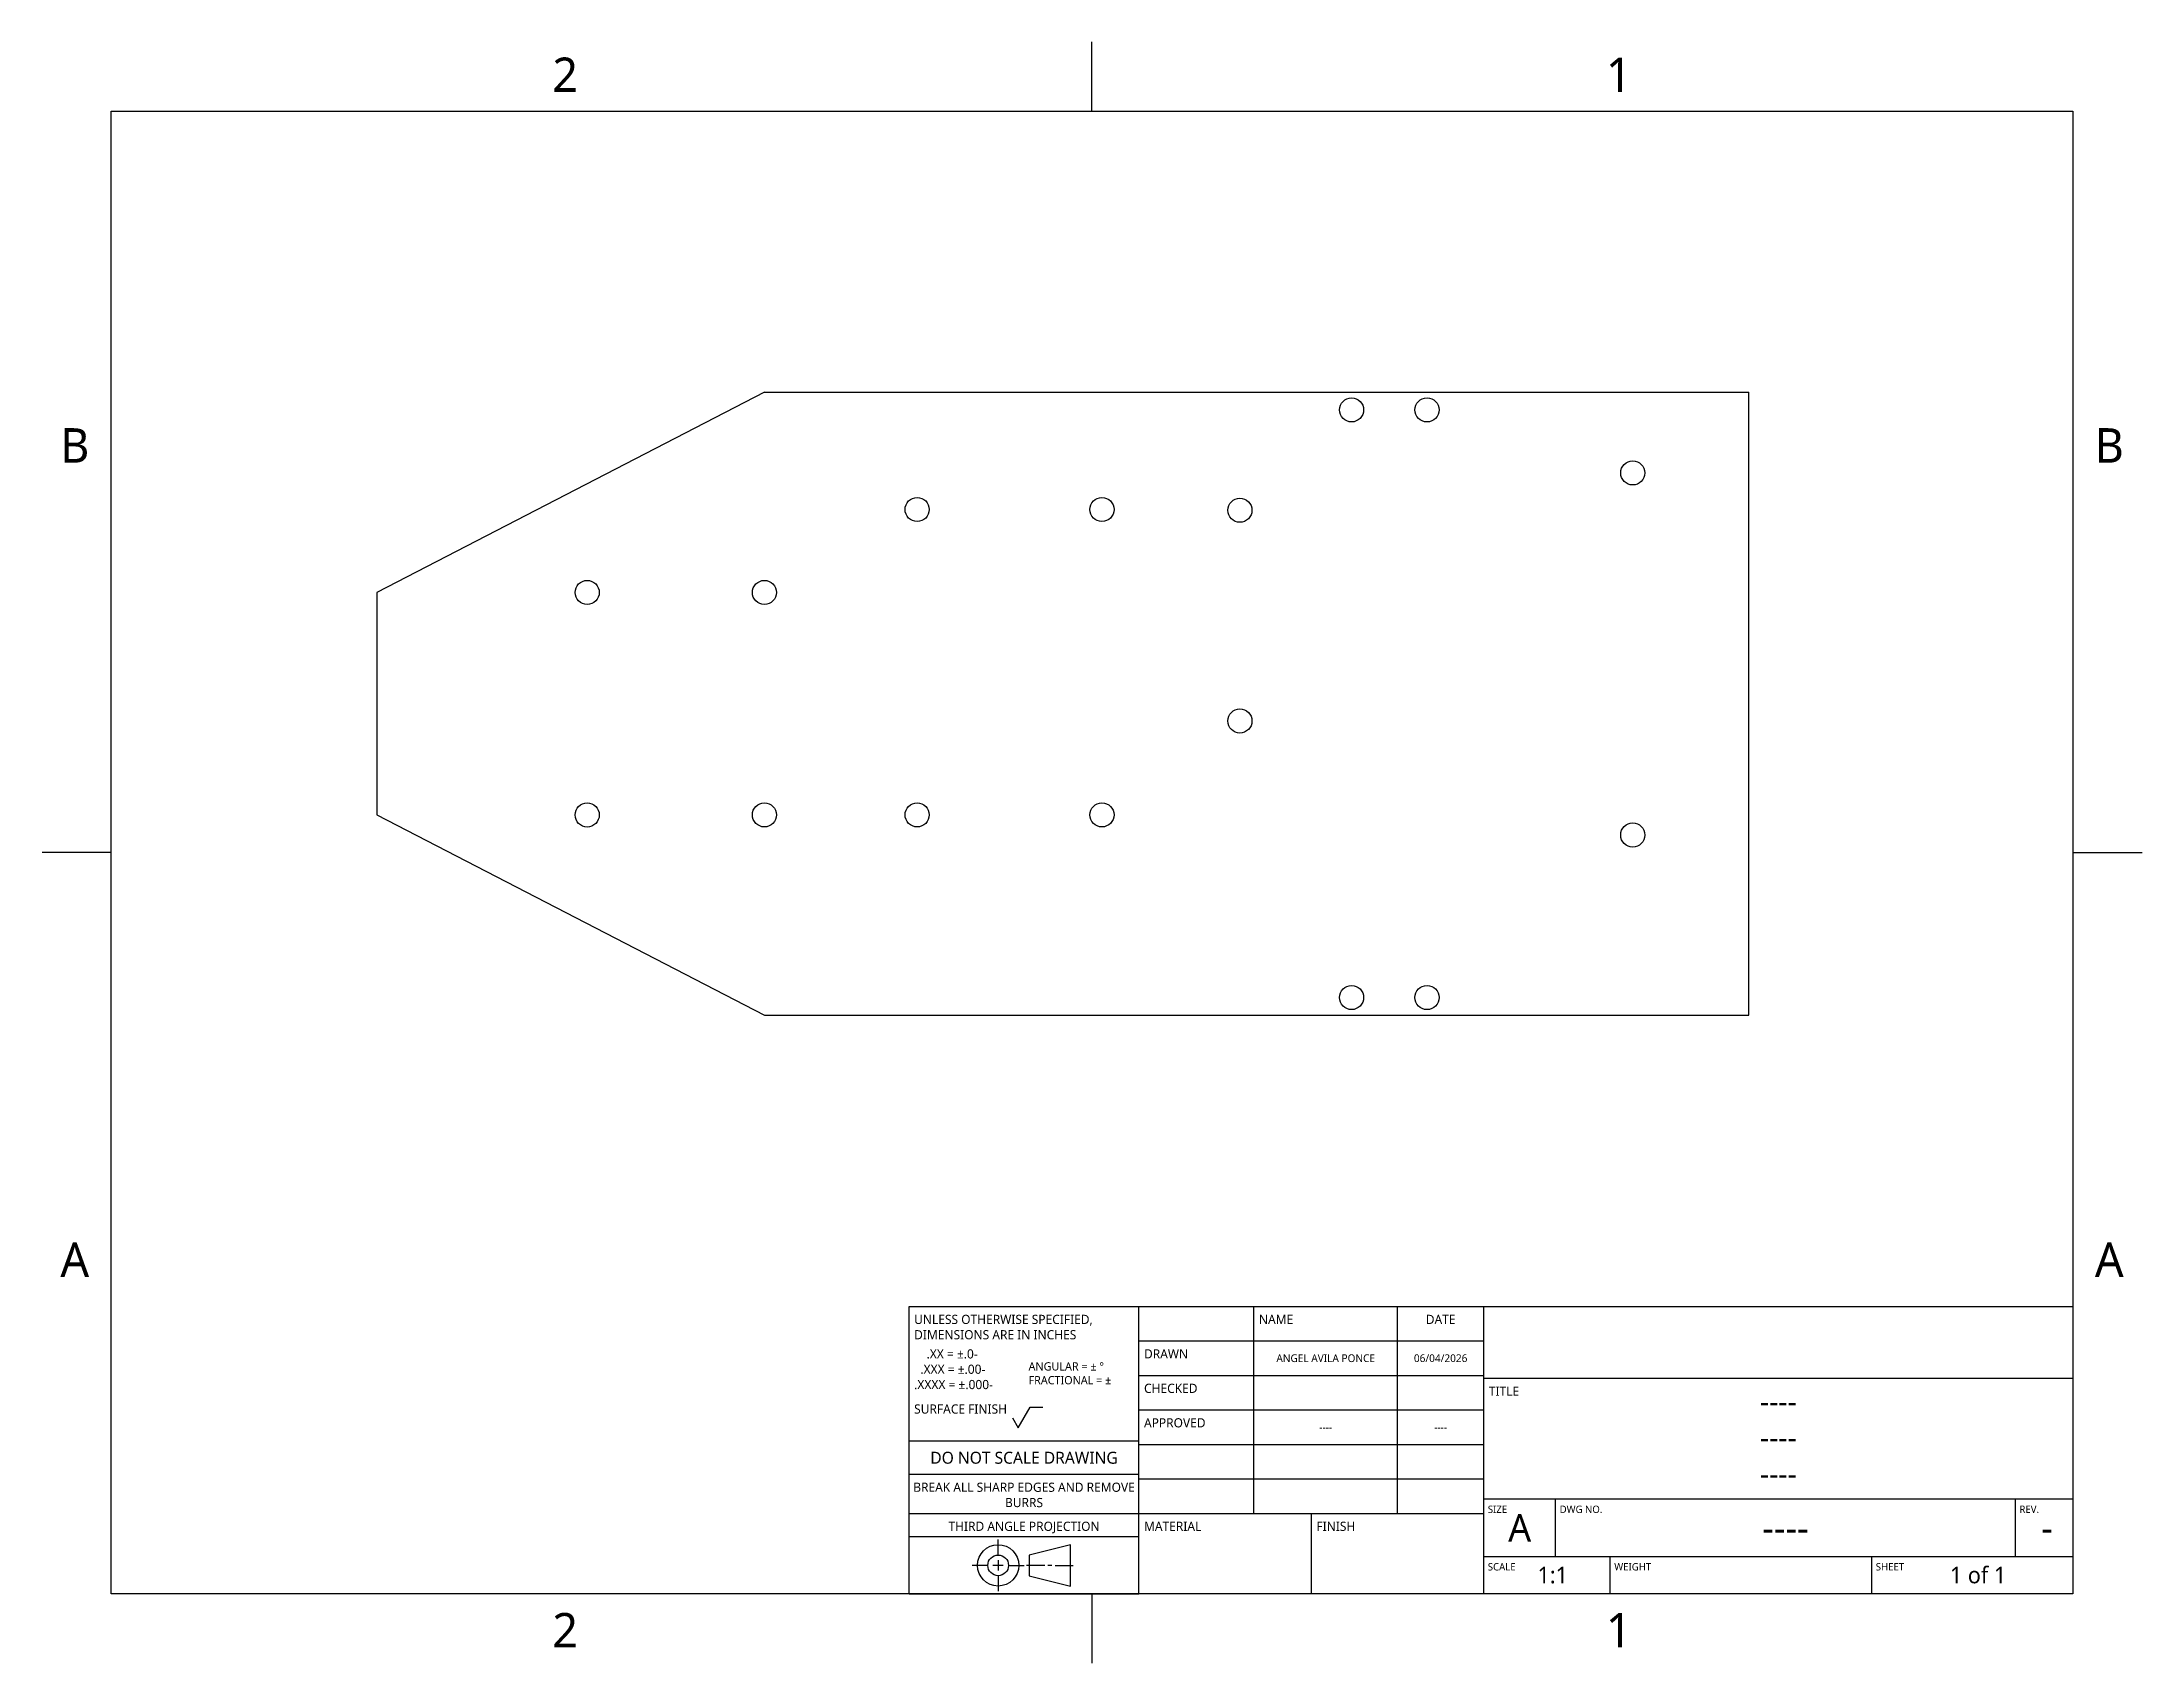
# Model space of a CAD drawing. Extents: x 1 to 279, y 0 to 215.
import ezdxf

# ---------------------------------------------------------------- set-up
doc = ezdxf.new("R2010")
doc.units = 0
doc.header["$LTSCALE"] = 0.5
for name, color, linetype in [('BORDER_FRAME', 7, 'CONTINUOUS'), ('BORDER_ZONES', 7, 'CONTINUOUS'), ('MODELSKETCH_VISIBLE', 7, 'CONTINUOUS'), ('TITLE_BLOCK', 7, 'CONTINUOUS')]:
    doc.layers.add(name, color=color, linetype=linetype)
doc.styles.add('ONSHAPE-STANDARD', font='NotoSans-Regular.ttf')
doc.styles.add('ONSHAPE-STANDARD-FIELDS', font='')
doc.styles.get('ONSHAPE-STANDARD-FIELDS').set_extended_font_data('Noto Sans')

msp = doc.modelspace()

# ---------------------------------------------------------------- linework, layer by layer
at = {"layer": 'BORDER_FRAME'}
for p, q in [((10.13, 9.65), (10.13, 206.25)), ((10.13, 206.25), (270.23, 206.25)), ((270.23, 206.25), (270.23, 9.65)), ((270.23, 9.65), (10.13, 9.65))]:
    msp.add_line(p, q, dxfattribs=at)
at = {"layer": 'BORDER_ZONES'}
for p, q in [((140.18, 206.25), (140.18, 215.42)), ((10.13, 107.95), (0.97, 107.95)), ((270.23, 107.95), (279.4, 107.95)), ((140.18, 9.65), (140.18, 0.48))]:
    msp.add_line(p, q, dxfattribs=at)
at = {"layer": 'MODELSKETCH_VISIBLE'}
for p, q in [((96.75, 168.98), (45.35, 142.43)), ((96.75, 168.98), (227.25, 168.98)), ((227.25, 86.38), (227.25, 168.98)), ((45.35, 142.43), (45.35, 112.93)), ((45.35, 112.93), (96.77, 86.38)), ((96.77, 86.38), (227.25, 86.38))]:
    msp.add_line(p, q, dxfattribs=at)
for centre in [(174.6, 166.64), (184.6, 166.64), (211.88, 158.28), (117, 153.43), (141.5, 153.43), (159.79, 153.33), (73.25, 142.43), (96.75, 142.43), (159.79, 125.39), (73.25, 112.93), (96.75, 112.94), (117, 112.94), (141.5, 112.94), (211.88, 110.27), (174.6, 88.72), (184.6, 88.72)]:
    msp.add_circle(centre, 1.6, dxfattribs=at)
at = {"layer": 'TITLE_BLOCK'}
for p, q in [((115.93, 9.65), (115.93, 47.75)), ((115.93, 47.75), (146.41, 47.75)), ((146.41, 9.65), (146.41, 47.75)), ((146.41, 47.75), (192.13, 47.75)), ((161.65, 20.32), (161.65, 47.75)), ((180.7, 20.32), (180.7, 47.75)), ((192.13, 9.65), (192.13, 47.75)), ((192.13, 47.75), (270.23, 47.75)), ((146.41, 43.18), (192.13, 43.18)), ((146.41, 38.61), (192.13, 38.61)), ((192.13, 38.23), (270.23, 38.23)), ((130.4, 31.65), (132, 34.42)), ((132, 34.42), (133.68, 34.42)), ((146.41, 34.04), (192.13, 34.04)), ((129.64, 32.97), (130.4, 31.65)), ((115.93, 29.92), (146.41, 29.92)), ((146.41, 29.46), (192.13, 29.46)), ((115.93, 25.5), (146.41, 25.5)), ((146.41, 24.89), (192.13, 24.89)), ((115.93, 20.32), (146.41, 20.32)), ((146.41, 20.32), (192.13, 20.32)), ((169.27, 9.65), (169.27, 20.32)), ((192.13, 22.23), (270.23, 22.23)), ((201.65, 14.61), (201.65, 22.23)), ((262.61, 14.61), (262.61, 22.23)), ((115.93, 17.27), (146.41, 17.27)), ((127.74, 14.8), (127.74, 16.86)), ((127.74, 14.12), (127.74, 12.75)), ((137.34, 16.17), (131.85, 14.8)), ((131.85, 14.8), (131.85, 12.06)), ((137.34, 10.69), (137.34, 16.17)), ((192.13, 14.61), (270.23, 14.61)), ((208.89, 9.65), (208.89, 14.61)), ((243.56, 9.65), (243.56, 14.61)), ((126.36, 13.43), (124.31, 13.43)), ((128.42, 13.43), (127.05, 13.43)), ((127.74, 12.06), (127.74, 10)), ((129.11, 13.43), (131.17, 13.43)), ((133.91, 13.43), (131.51, 13.43)), ((131.85, 12.06), (137.34, 10.69)), ((134.87, 13.43), (134.32, 13.43)), ((135.28, 13.43), (137.68, 13.43)), ((115.93, 9.65), (146.41, 9.65))]:
    msp.add_line(p, q, dxfattribs=at)
for radius in [2.74, 1.37]:
    msp.add_circle((127.74, 13.43), radius, dxfattribs=at)

# ---------------------------------------------------------------- texts
at = {"layer": 'BORDER_ZONES', "char_height": 4.57, "attachment_point": 5, "style": 'ONSHAPE-STANDARD'}
for s, insert in [('2', (70.33, 211.07)), ('1', (210.03, 211.07)), ('B', (5.31, 161.93)), ('B', (275.06, 161.93)), ('A', (5.31, 53.97)), ('A', (275.06, 53.97)), ('2', (70.33, 4.83)), ('1', (210.03, 4.83))]:
    msp.add_mtext(s, dxfattribs=dict(at, insert=insert))
at = {"layer": 'TITLE_BLOCK'}
for s, insert, char_height, width, attachment_point, style in [('UNLESS OTHERWISE SPECIFIED, DIMENSIONS ARE IN INCHES', (116.6, 46.65), 1.2192, 29.8704, 1, 'ONSHAPE-STANDARD'), ('NAME', (162.32, 46.65), 1.219, 18.669, 1, 'ONSHAPE-STANDARD'), ('DATE', (186.41, 46.65), 1.219, 11.2014, 2, 'ONSHAPE-STANDARD'), ('    .XX = ±.0-^J  .XXX = ±.00-^J.XXXX = ±.000-', (116.6, 42.08), 1.2192, 14.9352, 1, 'ONSHAPE-STANDARD'), ('DRAWN', (147.08, 42.08), 1.219, 14.9352, 1, 'ONSHAPE-STANDARD'), ('^JANGULAR = ± °^JFRACTIONAL = ±', (131.77, 42.19), 1.0973, 14.9352, 1, 'ONSHAPE-STANDARD'), ('ANGEL AVILA PONCE', (171.17, 40.89), 1.0241, 19.05, 5, 'ONSHAPE-STANDARD-FIELDS'), ('06/04/2026', (186.41, 40.89), 1.024, 11.43, 5, 'ONSHAPE-STANDARD-FIELDS'), ('CHECKED', (147.08, 37.51), 1.219, 14.9352, 1, 'ONSHAPE-STANDARD'), ('TITLE', (192.8, 37.13), 1.219, 9.3345, 1, 'ONSHAPE-STANDARD'), ('SURFACE FINISH', (116.6, 34.77), 1.2192, 14.9352, 1, 'ONSHAPE-STANDARD'), ('----', (231.18, 35.18), 2.926, 70.485, 5, 'ONSHAPE-STANDARD-FIELDS'), ('APPROVED', (147.08, 32.94), 1.219, 14.9352, 1, 'ONSHAPE-STANDARD'), ('----', (171.17, 31.75), 1.024, 19.05, 5, 'ONSHAPE-STANDARD-FIELDS'), ('----', (186.41, 31.75), 1.024, 11.43, 5, 'ONSHAPE-STANDARD-FIELDS'), ('DO NOT SCALE DRAWING', (131.17, 28.49), 1.585, 29.8704, 2, 'ONSHAPE-STANDARD'), ('----', (231.18, 30.38), 2.926, 70.485, 5, 'ONSHAPE-STANDARD-FIELDS'), ('----', (231.18, 25.58), 2.926, 70.485, 5, 'ONSHAPE-STANDARD-FIELDS'), ('BREAK ALL SHARP EDGES AND REMOVE BURRS', (131.17, 24.4), 1.2192, 29.8704, 2, 'ONSHAPE-STANDARD'), ('SIZE', (192.66, 21.35), 0.975, 9.3345, 1, 'ONSHAPE-STANDARD'), ('A', (196.89, 18.41), 3.66, 9.525, 5, 'ONSHAPE-STANDARD-FIELDS'), ('DWG NO.', (202.19, 21.35), 0.975, 59.7408, 1, 'ONSHAPE-STANDARD'), ('REV.', (263.15, 21.35), 0.975, 7.4676, 1, 'ONSHAPE-STANDARD'), ('THIRD ANGLE PROJECTION', (131.17, 19.22), 1.2192, 29.8704, 2, 'ONSHAPE-STANDARD'), ('MATERIAL', (147.08, 19.22), 1.219, 22.4028, 1, 'ONSHAPE-STANDARD'), ('FINISH', (169.94, 19.22), 1.219, 22.4028, 1, 'ONSHAPE-STANDARD'), ('----', (232.13, 18.41), 3.658, 60.96, 5, 'ONSHAPE-STANDARD-FIELDS'), ('-', (266.8, 18.41), 3.66, 6.858, 5, 'ONSHAPE-STANDARD-FIELDS'), ('SCALE', (192.66, 13.73), 0.975, 16.4287, 1, 'ONSHAPE-STANDARD'), ('1:1', (201.27, 12.13), 2.195, 15.24, 5, 'ONSHAPE-STANDARD-FIELDS'), ('WEIGHT', (209.43, 13.73), 0.975, 33.9776, 1, 'ONSHAPE-STANDARD'), ('SHEET', (244.1, 13.73), 0.975, 26.1366, 1, 'ONSHAPE-STANDARD'), ('1 of 1', (257.66, 12.13), 2.195, 25.146, 5, 'ONSHAPE-STANDARD-FIELDS')]:
    msp.add_mtext(s, dxfattribs=dict(at, insert=insert, char_height=char_height, width=width, attachment_point=attachment_point, style=style))

doc.saveas('drawing.dxf')
